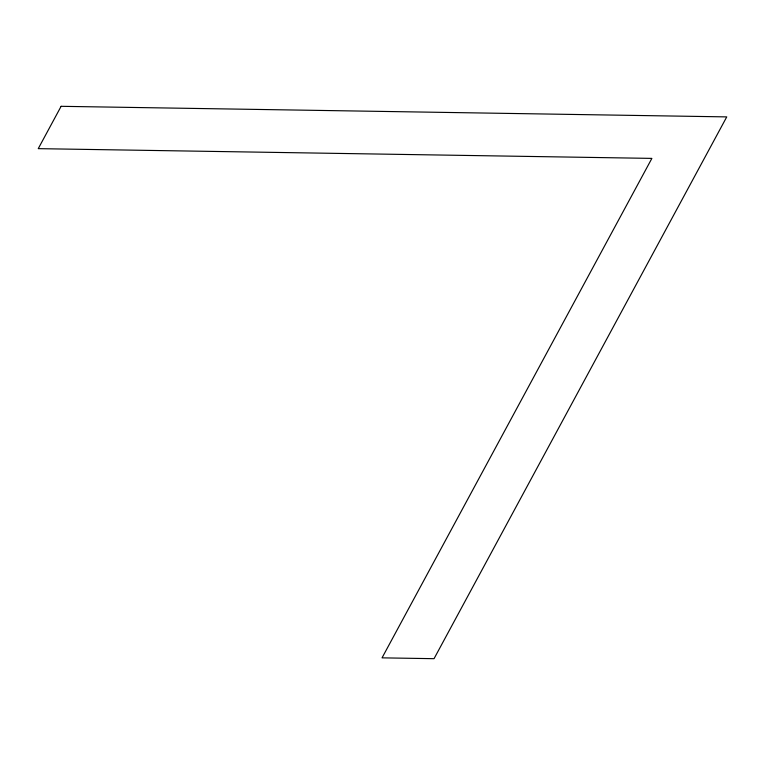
<?xml version="1.0" encoding="UTF-8"?>
<svg xmlns="http://www.w3.org/2000/svg" width="765" height="765" viewBox="0 0 765 765"><rect width="100%" height="100%" fill="white"/><g stroke="black" fill="none" stroke-linecap="round" stroke-linejoin="round"><path stroke-width="1.15" d="M61.114 106.316L38.25 148.649L651.876 158.393L382.041 657.852L434.042 658.684L726.75 116.892L61.114 106.316"/></g></svg>
